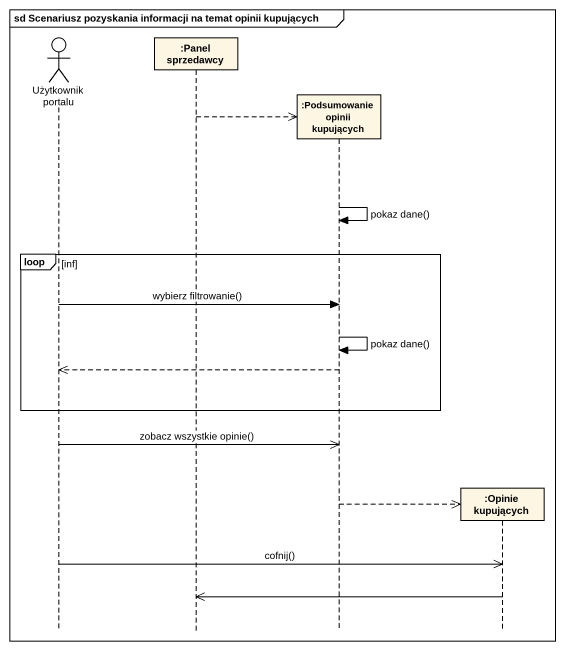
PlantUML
@startuml
mainframe sd Scenariusz pozyskania informacji na temat opinii kupujących
hide footbox
actor "Użytkownik portalu" as Użytkownik_portalu
participant ":Panel sprzedawcy" as Panel_sprzedawcy
participant ":Podsumowanie opinii kupujących" as Podsumowanie_opinii
participant ":Opinie kupujących" as Opinie_kupujących

Panel_sprzedawcy -->> Podsumowanie_opinii **
Podsumowanie_opinii -> Podsumowanie_opinii : pokaz dane()
loop inf
  Użytkownik_portalu -> Podsumowanie_opinii : wybierz filtrowanie()
  Podsumowanie_opinii -> Podsumowanie_opinii : pokaz dane()
  Podsumowanie_opinii -->> Użytkownik_portalu
end
Użytkownik_portalu ->> Podsumowanie_opinii : zobacz wszystkie opinie()
Podsumowanie_opinii -->> Opinie_kupujących **
Użytkownik_portalu ->> Opinie_kupujących : cofnij()
Opinie_kupujących ->> Panel_sprzedawcy
@enduml
